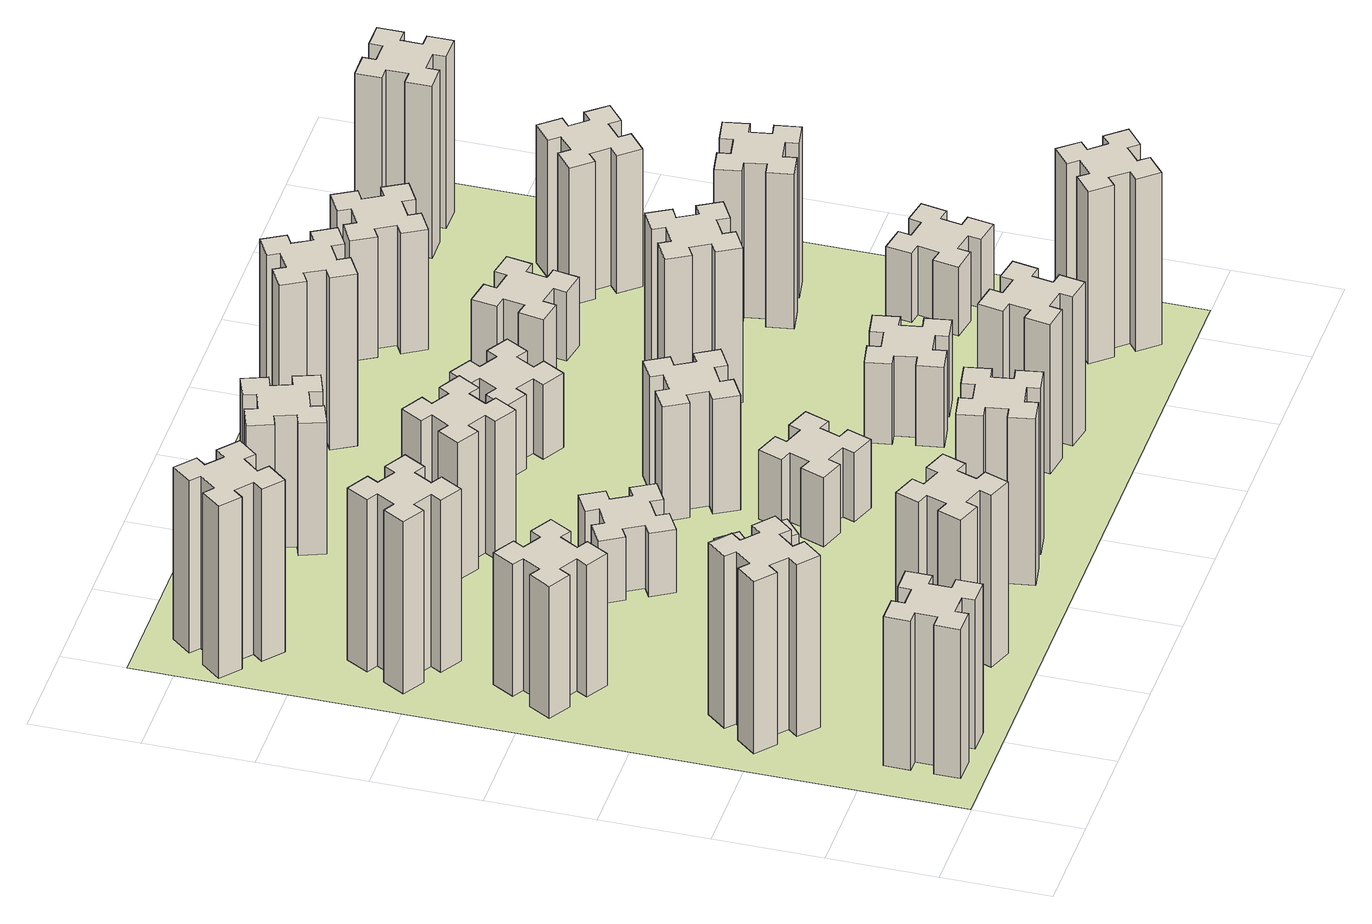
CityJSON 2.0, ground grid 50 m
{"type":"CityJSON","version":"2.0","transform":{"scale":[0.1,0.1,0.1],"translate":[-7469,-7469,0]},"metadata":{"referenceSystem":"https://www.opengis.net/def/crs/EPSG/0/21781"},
"CityObjects":{
"building1":{"type":"Building","attributes":{"class":"1000","function":"1000","usage":"1000","yearOfConstruction":2016,"roofType":"1000","measuredHeight":78,"storeysAboveGround":30,"storeysBelowGround":0},"geometry":[{"type":"Solid","lod":"1","boundaries":[[[[0,1,2,3,4,5,6,7,8,9,10,11,12,13,14,15,16,17,18,19]],[[17,16,20,21]],[[16,15,22,20]],[[15,14,23,22]],[[14,13,24,23]],[[13,12,25,24]],[[12,11,26,25]],[[11,10,27,26]],[[10,9,28,27]],[[9,8,29,28]],[[8,7,30,29]],[[7,6,31,30]],[[6,5,32,31]],[[5,4,33,32]],[[4,3,34,33]],[[3,2,35,34]],[[2,1,36,35]],[[1,0,37,36]],[[0,19,38,37]],[[19,18,39,38]],[[18,17,21,39]],[[24,25,26,27,28,29,30,31,32,33,34,35,36,37,38,39,21,20,22,23]]]]}]},
"building2":{"type":"Building","attributes":{"class":"1000","function":"1000","usage":"1000","yearOfConstruction":2016,"roofType":"1000","measuredHeight":90,"storeysAboveGround":30,"storeysBelowGround":0},"geometry":[{"type":"Solid","lod":"1","boundaries":[[[[40,41,42,43,44,45,46,47,48,49,50,51,52,53,54,55,56,57,58,59]],[[57,56,60,61]],[[56,55,62,60]],[[55,54,63,62]],[[54,53,64,63]],[[53,52,65,64]],[[52,51,66,65]],[[51,50,67,66]],[[50,49,68,67]],[[49,48,69,68]],[[48,47,70,69]],[[47,46,71,70]],[[46,45,72,71]],[[45,44,73,72]],[[44,43,74,73]],[[43,42,75,74]],[[42,41,76,75]],[[41,40,77,76]],[[40,59,78,77]],[[59,58,79,78]],[[58,57,61,79]],[[64,65,66,67,68,69,70,71,72,73,74,75,76,77,78,79,61,60,62,63]]]]}]},
"building3":{"type":"Building","attributes":{"class":"1000","function":"1000","usage":"1000","yearOfConstruction":2016,"roofType":"1000","measuredHeight":69,"storeysAboveGround":30,"storeysBelowGround":0},"geometry":[{"type":"Solid","lod":"1","boundaries":[[[[80,81,82,83,84,85,86,87,88,89,90,91,92,93,94,95,96,97,98,99]],[[97,96,100,101]],[[96,95,102,100]],[[95,94,103,102]],[[94,93,104,103]],[[93,92,105,104]],[[92,91,106,105]],[[91,90,107,106]],[[90,89,108,107]],[[89,88,109,108]],[[88,87,110,109]],[[87,86,111,110]],[[86,85,112,111]],[[85,84,113,112]],[[84,83,114,113]],[[83,82,115,114]],[[82,81,116,115]],[[81,80,117,116]],[[80,99,118,117]],[[99,98,119,118]],[[98,97,101,119]],[[104,105,106,107,108,109,110,111,112,113,114,115,116,117,118,119,101,100,102,103]]]]}]},
"building4":{"type":"Building","attributes":{"class":"1000","function":"1000","usage":"1000","yearOfConstruction":2016,"roofType":"1000","measuredHeight":90,"storeysAboveGround":30,"storeysBelowGround":0},"geometry":[{"type":"Solid","lod":"1","boundaries":[[[[120,121,122,123,124,125,126,127,128,129,130,131,132,133,134,135,136,137,138,139]],[[137,136,140,141]],[[136,135,142,140]],[[135,134,143,142]],[[134,133,144,143]],[[133,132,145,144]],[[132,131,146,145]],[[131,130,147,146]],[[130,129,148,147]],[[129,128,149,148]],[[128,127,150,149]],[[127,126,151,150]],[[126,125,152,151]],[[125,124,153,152]],[[124,123,154,153]],[[123,122,155,154]],[[122,121,156,155]],[[121,120,157,156]],[[120,139,158,157]],[[139,138,159,158]],[[138,137,141,159]],[[144,145,146,147,148,149,150,151,152,153,154,155,156,157,158,159,141,140,142,143]]]]}]},
"building5":{"type":"Building","attributes":{"class":"1000","function":"1000","usage":"1000","yearOfConstruction":2016,"roofType":"1000","measuredHeight":90,"storeysAboveGround":30,"storeysBelowGround":0},"geometry":[{"type":"Solid","lod":"1","boundaries":[[[[160,161,162,163,164,165,166,167,168,169,170,171,172,173,174,175,176,177,178,179]],[[177,176,180,181]],[[176,175,182,180]],[[175,174,183,182]],[[174,173,184,183]],[[173,172,185,184]],[[172,171,186,185]],[[171,170,187,186]],[[170,169,188,187]],[[169,168,189,188]],[[168,167,190,189]],[[167,166,191,190]],[[166,165,192,191]],[[165,164,193,192]],[[164,163,194,193]],[[163,162,195,194]],[[162,161,196,195]],[[161,160,197,196]],[[160,179,198,197]],[[179,178,199,198]],[[178,177,181,199]],[[184,185,186,187,188,189,190,191,192,193,194,195,196,197,198,199,181,180,182,183]]]]}]},
"building6":{"type":"Building","attributes":{"class":"1000","function":"1000","usage":"1000","yearOfConstruction":2016,"roofType":"1000","measuredHeight":90,"storeysAboveGround":30,"storeysBelowGround":0},"geometry":[{"type":"Solid","lod":"1","boundaries":[[[[200,201,202,203,204,205,206,207,208,209,210,211,212,213,214,215,216,217,218,219]],[[217,216,220,221]],[[216,215,222,220]],[[215,214,223,222]],[[214,213,224,223]],[[213,212,225,224]],[[212,211,226,225]],[[211,210,227,226]],[[210,209,228,227]],[[209,208,229,228]],[[208,207,230,229]],[[207,206,231,230]],[[206,205,232,231]],[[205,204,233,232]],[[204,203,234,233]],[[203,202,235,234]],[[202,201,236,235]],[[201,200,237,236]],[[200,219,238,237]],[[219,218,239,238]],[[218,217,221,239]],[[224,225,226,227,228,229,230,231,232,233,234,235,236,237,238,239,221,220,222,223]]]]}]},
"building7":{"type":"Building","attributes":{"class":"1000","function":"1000","usage":"1000","yearOfConstruction":2016,"roofType":"1000","measuredHeight":33,"storeysAboveGround":30,"storeysBelowGround":0},"geometry":[{"type":"Solid","lod":"1","boundaries":[[[[240,241,242,243,244,245,246,247,248,249,250,251,252,253,254,255,256,257,258,259]],[[257,256,260,261]],[[256,255,262,260]],[[255,254,263,262]],[[254,253,264,263]],[[253,252,265,264]],[[252,251,266,265]],[[251,250,267,266]],[[250,249,268,267]],[[249,248,269,268]],[[248,247,270,269]],[[247,246,271,270]],[[246,245,272,271]],[[245,244,273,272]],[[244,243,274,273]],[[243,242,275,274]],[[242,241,276,275]],[[241,240,277,276]],[[240,259,278,277]],[[259,258,279,278]],[[258,257,261,279]],[[264,265,266,267,268,269,270,271,272,273,274,275,276,277,278,279,261,260,262,263]]]]}]},
"building8":{"type":"Building","attributes":{"class":"1000","function":"1000","usage":"1000","yearOfConstruction":2016,"roofType":"1000","measuredHeight":33,"storeysAboveGround":30,"storeysBelowGround":0},"geometry":[{"type":"Solid","lod":"1","boundaries":[[[[280,281,282,283,284,285,286,287,288,289,290,291,292,293,294,295,296,297,298,299]],[[297,296,300,301]],[[296,295,302,300]],[[295,294,303,302]],[[294,293,304,303]],[[293,292,305,304]],[[292,291,306,305]],[[291,290,307,306]],[[290,289,308,307]],[[289,288,309,308]],[[288,287,310,309]],[[287,286,311,310]],[[286,285,312,311]],[[285,284,313,312]],[[284,283,314,313]],[[283,282,315,314]],[[282,281,316,315]],[[281,280,317,316]],[[280,299,318,317]],[[299,298,319,318]],[[298,297,301,319]],[[304,305,306,307,308,309,310,311,312,313,314,315,316,317,318,319,301,300,302,303]]]]}]},
"building9":{"type":"Building","attributes":{"class":"1000","function":"1000","usage":"1000","yearOfConstruction":2016,"roofType":"1000","measuredHeight":87,"storeysAboveGround":30,"storeysBelowGround":0},"geometry":[{"type":"Solid","lod":"1","boundaries":[[[[320,321,322,323,324,325,326,327,328,329,330,331,332,333,334,335,336,337,338,339]],[[337,336,340,341]],[[336,335,342,340]],[[335,334,343,342]],[[334,333,344,343]],[[333,332,345,344]],[[332,331,346,345]],[[331,330,347,346]],[[330,329,348,347]],[[329,328,349,348]],[[328,327,350,349]],[[327,326,351,350]],[[326,325,352,351]],[[325,324,353,352]],[[324,323,354,353]],[[323,322,355,354]],[[322,321,356,355]],[[321,320,357,356]],[[320,339,358,357]],[[339,338,359,358]],[[338,337,341,359]],[[344,345,346,347,348,349,350,351,352,353,354,355,356,357,358,359,341,340,342,343]]]]}]},
"building10":{"type":"Building","attributes":{"class":"1000","function":"1000","usage":"1000","yearOfConstruction":2016,"roofType":"1000","measuredHeight":72,"storeysAboveGround":30,"storeysBelowGround":0},"geometry":[{"type":"Solid","lod":"1","boundaries":[[[[360,361,362,363,364,365,366,367,368,369,370,371,372,373,374,375,376,377,378,379]],[[377,376,380,381]],[[376,375,382,380]],[[375,374,383,382]],[[374,373,384,383]],[[373,372,385,384]],[[372,371,386,385]],[[371,370,387,386]],[[370,369,388,387]],[[369,368,389,388]],[[368,367,390,389]],[[367,366,391,390]],[[366,365,392,391]],[[365,364,393,392]],[[364,363,394,393]],[[363,362,395,394]],[[362,361,396,395]],[[361,360,397,396]],[[360,379,398,397]],[[379,378,399,398]],[[378,377,381,399]],[[384,385,386,387,388,389,390,391,392,393,394,395,396,397,398,399,381,380,382,383]]]]}]},
"building11":{"type":"Building","attributes":{"class":"1000","function":"1000","usage":"1000","yearOfConstruction":2016,"roofType":"1000","measuredHeight":69,"storeysAboveGround":30,"storeysBelowGround":0},"geometry":[{"type":"Solid","lod":"1","boundaries":[[[[400,401,402,403,404,405,406,407,408,409,410,411,412,413,414,415,416,417,418,419]],[[417,416,420,421]],[[416,415,422,420]],[[415,414,423,422]],[[414,413,424,423]],[[413,412,425,424]],[[412,411,426,425]],[[411,410,427,426]],[[410,409,428,427]],[[409,408,429,428]],[[408,407,430,429]],[[407,406,431,430]],[[406,405,432,431]],[[405,404,433,432]],[[404,403,434,433]],[[403,402,435,434]],[[402,401,436,435]],[[401,400,437,436]],[[400,419,438,437]],[[419,418,439,438]],[[418,417,421,439]],[[424,425,426,427,428,429,430,431,432,433,434,435,436,437,438,439,421,420,422,423]]]]}]},
"building12":{"type":"Building","attributes":{"class":"1000","function":"1000","usage":"1000","yearOfConstruction":2016,"roofType":"1000","measuredHeight":36,"storeysAboveGround":30,"storeysBelowGround":0},"geometry":[{"type":"Solid","lod":"1","boundaries":[[[[440,441,442,443,444,445,446,447,448,449,450,451,452,453,454,455,456,457,458,459]],[[457,456,460,461]],[[456,455,462,460]],[[455,454,463,462]],[[454,453,464,463]],[[453,452,465,464]],[[452,451,466,465]],[[451,450,467,466]],[[450,449,468,467]],[[449,448,469,468]],[[448,447,470,469]],[[447,446,471,470]],[[446,445,472,471]],[[445,444,473,472]],[[444,443,474,473]],[[443,442,475,474]],[[442,441,476,475]],[[441,440,477,476]],[[440,459,478,477]],[[459,458,479,478]],[[458,457,461,479]],[[464,465,466,467,468,469,470,471,472,473,474,475,476,477,478,479,461,460,462,463]]]]}]},
"building13":{"type":"Building","attributes":{"class":"1000","function":"1000","usage":"1000","yearOfConstruction":2016,"roofType":"1000","measuredHeight":60,"storeysAboveGround":30,"storeysBelowGround":0},"geometry":[{"type":"Solid","lod":"1","boundaries":[[[[480,481,482,483,484,485,486,487,488,489,490,491,492,493,494,495,496,497,498,499]],[[497,496,500,501]],[[496,495,502,500]],[[495,494,503,502]],[[494,493,504,503]],[[493,492,505,504]],[[492,491,506,505]],[[491,490,507,506]],[[490,489,508,507]],[[489,488,509,508]],[[488,487,510,509]],[[487,486,511,510]],[[486,485,512,511]],[[485,484,513,512]],[[484,483,514,513]],[[483,482,515,514]],[[482,481,516,515]],[[481,480,517,516]],[[480,499,518,517]],[[499,498,519,518]],[[498,497,501,519]],[[504,505,506,507,508,509,510,511,512,513,514,515,516,517,518,519,501,500,502,503]]]]}]},
"building14":{"type":"Building","attributes":{"class":"1000","function":"1000","usage":"1000","yearOfConstruction":2016,"roofType":"1000","measuredHeight":39,"storeysAboveGround":30,"storeysBelowGround":0},"geometry":[{"type":"Solid","lod":"1","boundaries":[[[[520,521,522,523,524,525,526,527,528,529,530,531,532,533,534,535,536,537,538,539]],[[537,536,540,541]],[[536,535,542,540]],[[535,534,543,542]],[[534,533,544,543]],[[533,532,545,544]],[[532,531,546,545]],[[531,530,547,546]],[[530,529,548,547]],[[529,528,549,548]],[[528,527,550,549]],[[527,526,551,550]],[[526,525,552,551]],[[525,524,553,552]],[[524,523,554,553]],[[523,522,555,554]],[[522,521,556,555]],[[521,520,557,556]],[[520,539,558,557]],[[539,538,559,558]],[[538,537,541,559]],[[544,545,546,547,548,549,550,551,552,553,554,555,556,557,558,559,541,540,542,543]]]]}]},
"building15":{"type":"Building","attributes":{"class":"1000","function":"1000","usage":"1000","yearOfConstruction":2016,"roofType":"1000","measuredHeight":78,"storeysAboveGround":30,"storeysBelowGround":0},"geometry":[{"type":"Solid","lod":"1","boundaries":[[[[560,561,562,563,564,565,566,567,568,569,570,571,572,573,574,575,576,577,578,579]],[[577,576,580,581]],[[576,575,582,580]],[[575,574,583,582]],[[574,573,584,583]],[[573,572,585,584]],[[572,571,586,585]],[[571,570,587,586]],[[570,569,588,587]],[[569,568,589,588]],[[568,567,590,589]],[[567,566,591,590]],[[566,565,592,591]],[[565,564,593,592]],[[564,563,594,593]],[[563,562,595,594]],[[562,561,596,595]],[[561,560,597,596]],[[560,579,598,597]],[[579,578,599,598]],[[578,577,581,599]],[[584,585,586,587,588,589,590,591,592,593,594,595,596,597,598,599,581,580,582,583]]]]}]},
"building16":{"type":"Building","attributes":{"class":"1000","function":"1000","usage":"1000","yearOfConstruction":2016,"roofType":"1000","measuredHeight":90,"storeysAboveGround":30,"storeysBelowGround":0},"geometry":[{"type":"Solid","lod":"1","boundaries":[[[[600,601,602,603,604,605,606,607,608,609,610,611,612,613,614,615,616,617,618,619]],[[617,616,620,621]],[[616,615,622,620]],[[615,614,623,622]],[[614,613,624,623]],[[613,612,625,624]],[[612,611,626,625]],[[611,610,627,626]],[[610,609,628,627]],[[609,608,629,628]],[[608,607,630,629]],[[607,606,631,630]],[[606,605,632,631]],[[605,604,633,632]],[[604,603,634,633]],[[603,602,635,634]],[[602,601,636,635]],[[601,600,637,636]],[[600,619,638,637]],[[619,618,639,638]],[[618,617,621,639]],[[624,625,626,627,628,629,630,631,632,633,634,635,636,637,638,639,621,620,622,623]]]]}]},
"building17":{"type":"Building","attributes":{"class":"1000","function":"1000","usage":"1000","yearOfConstruction":2016,"roofType":"1000","measuredHeight":42,"storeysAboveGround":30,"storeysBelowGround":0},"geometry":[{"type":"Solid","lod":"1","boundaries":[[[[640,641,642,643,644,645,646,647,648,649,650,651,652,653,654,655,656,657,658,659]],[[657,656,660,661]],[[656,655,662,660]],[[655,654,663,662]],[[654,653,664,663]],[[653,652,665,664]],[[652,651,666,665]],[[651,650,667,666]],[[650,649,668,667]],[[649,648,669,668]],[[648,647,670,669]],[[647,646,671,670]],[[646,645,672,671]],[[645,644,673,672]],[[644,643,674,673]],[[643,642,675,674]],[[642,641,676,675]],[[641,640,677,676]],[[640,659,678,677]],[[659,658,679,678]],[[658,657,661,679]],[[664,665,666,667,668,669,670,671,672,673,674,675,676,677,678,679,661,660,662,663]]]]}]},
"building18":{"type":"Building","attributes":{"class":"1000","function":"1000","usage":"1000","yearOfConstruction":2016,"roofType":"1000","measuredHeight":81,"storeysAboveGround":30,"storeysBelowGround":0},"geometry":[{"type":"Solid","lod":"1","boundaries":[[[[680,681,682,683,684,685,686,687,688,689,690,691,692,693,694,695,696,697,698,699]],[[697,696,700,701]],[[696,695,702,700]],[[695,694,703,702]],[[694,693,704,703]],[[693,692,705,704]],[[692,691,706,705]],[[691,690,707,706]],[[690,689,708,707]],[[689,688,709,708]],[[688,687,710,709]],[[687,686,711,710]],[[686,685,712,711]],[[685,684,713,712]],[[684,683,714,713]],[[683,682,715,714]],[[682,681,716,715]],[[681,680,717,716]],[[680,699,718,717]],[[699,698,719,718]],[[698,697,701,719]],[[704,705,706,707,708,709,710,711,712,713,714,715,716,717,718,719,701,700,702,703]]]]}]},
"building19":{"type":"Building","attributes":{"class":"1000","function":"1000","usage":"1000","yearOfConstruction":2016,"roofType":"1000","measuredHeight":36,"storeysAboveGround":30,"storeysBelowGround":0},"geometry":[{"type":"Solid","lod":"1","boundaries":[[[[720,721,722,723,724,725,726,727,728,729,730,731,732,733,734,735,736,737,738,739]],[[737,736,740,741]],[[736,735,742,740]],[[735,734,743,742]],[[734,733,744,743]],[[733,732,745,744]],[[732,731,746,745]],[[731,730,747,746]],[[730,729,748,747]],[[729,728,749,748]],[[728,727,750,749]],[[727,726,751,750]],[[726,725,752,751]],[[725,724,753,752]],[[724,723,754,753]],[[723,722,755,754]],[[722,721,756,755]],[[721,720,757,756]],[[720,739,758,757]],[[739,738,759,758]],[[738,737,741,759]],[[744,745,746,747,748,749,750,751,752,753,754,755,756,757,758,759,741,740,742,743]]]]}]},
"building20":{"type":"Building","attributes":{"class":"1000","function":"1000","usage":"1000","yearOfConstruction":2016,"roofType":"1000","measuredHeight":90,"storeysAboveGround":30,"storeysBelowGround":0},"geometry":[{"type":"Solid","lod":"1","boundaries":[[[[760,761,762,763,764,765,766,767,768,769,770,771,772,773,774,775,776,777,778,779]],[[777,776,780,781]],[[776,775,782,780]],[[775,774,783,782]],[[774,773,784,783]],[[773,772,785,784]],[[772,771,786,785]],[[771,770,787,786]],[[770,769,788,787]],[[769,768,789,788]],[[768,767,790,789]],[[767,766,791,790]],[[766,765,792,791]],[[765,764,793,792]],[[764,763,794,793]],[[763,762,795,794]],[[762,761,796,795]],[[761,760,797,796]],[[760,779,798,797]],[[779,778,799,798]],[[778,777,781,799]],[[784,785,786,787,788,789,790,791,792,793,794,795,796,797,798,799,781,780,782,783]]]]}]},
"building21":{"type":"Building","attributes":{"class":"1000","function":"1000","usage":"1000","yearOfConstruction":2016,"roofType":"1000","measuredHeight":63,"storeysAboveGround":30,"storeysBelowGround":0},"geometry":[{"type":"Solid","lod":"1","boundaries":[[[[800,801,802,803,804,805,806,807,808,809,810,811,812,813,814,815,816,817,818,819]],[[817,816,820,821]],[[816,815,822,820]],[[815,814,823,822]],[[814,813,824,823]],[[813,812,825,824]],[[812,811,826,825]],[[811,810,827,826]],[[810,809,828,827]],[[809,808,829,828]],[[808,807,830,829]],[[807,806,831,830]],[[806,805,832,831]],[[805,804,833,832]],[[804,803,834,833]],[[803,802,835,834]],[[802,801,836,835]],[[801,800,837,836]],[[800,819,838,837]],[[819,818,839,838]],[[818,817,821,839]],[[824,825,826,827,828,829,830,831,832,833,834,835,836,837,838,839,821,820,822,823]]]]}]},
"building22":{"type":"Building","attributes":{"class":"1000","function":"1000","usage":"1000","yearOfConstruction":2016,"roofType":"1000","measuredHeight":36,"storeysAboveGround":30,"storeysBelowGround":0},"geometry":[{"type":"Solid","lod":"1","boundaries":[[[[840,841,842,843,844,845,846,847,848,849,850,851,852,853,854,855,856,857,858,859]],[[857,856,860,861]],[[856,855,862,860]],[[855,854,863,862]],[[854,853,864,863]],[[853,852,865,864]],[[852,851,866,865]],[[851,850,867,866]],[[850,849,868,867]],[[849,848,869,868]],[[848,847,870,869]],[[847,846,871,870]],[[846,845,872,871]],[[845,844,873,872]],[[844,843,874,873]],[[843,842,875,874]],[[842,841,876,875]],[[841,840,877,876]],[[840,859,878,877]],[[859,858,879,878]],[[858,857,861,879]],[[864,865,866,867,868,869,870,871,872,873,874,875,876,877,878,879,861,860,862,863]]]]}]},
"building23":{"type":"Building","attributes":{"class":"1000","function":"1000","usage":"1000","yearOfConstruction":2016,"roofType":"1000","measuredHeight":81,"storeysAboveGround":30,"storeysBelowGround":0},"geometry":[{"type":"Solid","lod":"1","boundaries":[[[[880,881,882,883,884,885,886,887,888,889,890,891,892,893,894,895,896,897,898,899]],[[897,896,900,901]],[[896,895,902,900]],[[895,894,903,902]],[[894,893,904,903]],[[893,892,905,904]],[[892,891,906,905]],[[891,890,907,906]],[[890,889,908,907]],[[889,888,909,908]],[[888,887,910,909]],[[887,886,911,910]],[[886,885,912,911]],[[885,884,913,912]],[[884,883,914,913]],[[883,882,915,914]],[[882,881,916,915]],[[881,880,917,916]],[[880,899,918,917]],[[899,898,919,918]],[[898,897,901,919]],[[904,905,906,907,908,909,910,911,912,913,914,915,916,917,918,919,901,900,902,903]]]]}]},
"building24":{"type":"Building","attributes":{"class":"1000","function":"1000","usage":"1000","yearOfConstruction":2016,"roofType":"1000","measuredHeight":72,"storeysAboveGround":30,"storeysBelowGround":0},"geometry":[{"type":"Solid","lod":"1","boundaries":[[[[920,921,922,923,924,925,926,927,928,929,930,931,932,933,934,935,936,937,938,939]],[[937,936,940,941]],[[936,935,942,940]],[[935,934,943,942]],[[934,933,944,943]],[[933,932,945,944]],[[932,931,946,945]],[[931,930,947,946]],[[930,929,948,947]],[[929,928,949,948]],[[928,927,950,949]],[[927,926,951,950]],[[926,925,952,951]],[[925,924,953,952]],[[924,923,954,953]],[[923,922,955,954]],[[922,921,956,955]],[[921,920,957,956]],[[920,939,958,957]],[[939,938,959,958]],[[938,937,941,959]],[[944,945,946,947,948,949,950,951,952,953,954,955,956,957,958,959,941,940,942,943]]]]}]},
"building25":{"type":"Building","attributes":{"class":"1000","function":"1000","usage":"1000","yearOfConstruction":2016,"roofType":"1000","measuredHeight":90,"storeysAboveGround":30,"storeysBelowGround":0},"geometry":[{"type":"Solid","lod":"1","boundaries":[[[[960,961,962,963,964,965,966,967,968,969,970,971,972,973,974,975,976,977,978,979]],[[977,976,980,981]],[[976,975,982,980]],[[975,974,983,982]],[[974,973,984,983]],[[973,972,985,984]],[[972,971,986,985]],[[971,970,987,986]],[[970,969,988,987]],[[969,968,989,988]],[[968,967,990,989]],[[967,966,991,990]],[[966,965,992,991]],[[965,964,993,992]],[[964,963,994,993]],[[963,962,995,994]],[[962,961,996,995]],[[961,960,997,996]],[[960,979,998,997]],[[979,978,999,998]],[[978,977,981,999]],[[984,985,986,987,988,989,990,991,992,993,994,995,996,997,998,999,981,980,982,983]]]]}]},
"landuse1":{"type":"LandUse","attributes":{"name":"plot1","function":"1010"},"geometry":[{"type":"MultiSurface","lod":"1","boundaries":[[[1000,1001,1002,1003]]]}]}
},
"vertices":[
[265,325,0],[265,225,0],[205,225,0],[205,105,0],[325,105,0],[325,165,0],[425,165,0],[425,105,0],[545,105,0],[545,225,0],[485,225,0],[485,325,0],[545,325,0],[545,445,0],[425,445,0],[425,385,0],[325,385,0],[325,445,0],[205,445,0],[205,325,0],[325,385,780],[325,445,780],[425,385,780],[425,445,780],[545,445,780],[545,325,780],[485,325,780],[485,225,780],[545,225,780],[545,105,780],[425,105,780],[425,165,780],[325,165,780],[325,105,780],[205,105,780],[205,225,780],[265,225,780],[265,325,780],[205,325,780],[205,445,780],
[484,1067,0],[408,1132,0],[446,1178,0],[354,1255,0],[277,1163,0],[323,1124,0],[259,1048,0],[213,1086,0],[136,994,0],[228,917,0],[266,963,0],[343,899,0],[304,853,0],[396,776,0],[473,868,0],[427,906,0],[492,983,0],[538,944,0],[615,1036,0],[523,1113,0],[492,983,900],[538,944,900],[427,906,900],[473,868,900],[396,776,900],[304,853,900],[343,899,900],[266,963,900],[228,917,900],[136,994,900],[213,1086,900],[259,1048,900],[323,1124,900],[277,1163,900],[354,1255,900],[446,1178,900],[408,1132,900],[484,1067,900],[523,1113,900],[615,1036,900],
[474,2026,0],[387,2076,0],[417,2128,0],[313,2188,0],[253,2084,0],[305,2054,0],[255,1967,0],[203,1997,0],[143,1893,0],[247,1833,0],[277,1885,0],[364,1835,0],[334,1783,0],[438,1723,0],[498,1827,0],[446,1857,0],[496,1944,0],[548,1914,0],[608,2018,0],[504,2078,0],[496,1944,690],[548,1914,690],[446,1857,690],[498,1827,690],[438,1723,690],[334,1783,690],[364,1835,690],[277,1885,690],[247,1833,690],[143,1893,690],[203,1997,690],[255,1967,690],[305,2054,690],[253,2084,690],[313,2188,690],[417,2128,690],[387,2076,690],[474,2026,690],[504,2078,690],[608,2018,690],
[929,460,0],[895,366,0],[839,387,0],[797,274,0],[910,233,0],[931,289,0],[1025,255,0],[1004,199,0],[1117,157,0],[1158,270,0],[1102,291,0],[1136,385,0],[1192,364,0],[1233,477,0],[1120,518,0],[1100,462,0],[1006,496,0],[1027,552,0],[914,593,0],[873,480,0],[1006,496,900],[1027,552,900],[1100,462,900],[1120,518,900],[1233,477,900],[1192,364,900],[1136,385,900],[1102,291,900],[1158,270,900],[1117,157,900],[1004,199,900],[1025,255,900],[931,289,900],[910,233,900],[797,274,900],[839,387,900],[895,366,900],[929,460,900],[873,480,900],[914,593,900],
[446,2497,0],[496,2584,0],[548,2554,0],[608,2658,0],[504,2718,0],[474,2666,0],[387,2716,0],[417,2768,0],[313,2828,0],[253,2724,0],[305,2694,0],[255,2607,0],[203,2637,0],[143,2533,0],[247,2473,0],[277,2525,0],[364,2475,0],[334,2423,0],[438,2363,0],[498,2467,0],[364,2475,900],[334,2423,900],[277,2525,900],[247,2473,900],[143,2533,900],[203,2637,900],[255,2607,900],[305,2694,900],[253,2724,900],[313,2828,900],[417,2768,900],[387,2716,900],[474,2666,900],[504,2718,900],[608,2658,900],[548,2554,900],[496,2584,900],[446,2497,900],[498,2467,900],[438,2363,900],
[384,3387,0],[308,3452,0],[346,3498,0],[254,3575,0],[177,3483,0],[223,3444,0],[159,3368,0],[113,3406,0],[36,3314,0],[128,3237,0],[166,3283,0],[243,3219,0],[204,3173,0],[296,3096,0],[373,3188,0],[327,3226,0],[392,3303,0],[438,3264,0],[515,3356,0],[423,3433,0],[392,3303,900],[438,3264,900],[327,3226,900],[373,3188,900],[296,3096,900],[204,3173,900],[243,3219,900],[166,3283,900],[128,3237,900],[36,3314,900],[113,3406,900],[159,3368,900],[223,3444,900],[177,3483,900],[254,3575,900],[346,3498,900],[308,3452,900],[384,3387,900],[423,3433,900],[515,3356,900],
[1083,1332,0],[1006,1267,0],[968,1313,0],[876,1236,0],[953,1144,0],[999,1183,0],[1063,1106,0],[1017,1068,0],[1094,976,0],[1186,1053,0],[1148,1099,0],[1224,1163,0],[1263,1117,0],[1355,1194,0],[1278,1286,0],[1232,1248,0],[1167,1324,0],[1213,1363,0],[1136,1455,0],[1044,1378,0],[1167,1324,330],[1213,1363,330],[1232,1248,330],[1278,1286,330],[1355,1194,330],[1263,1117,330],[1224,1163,330],[1148,1099,330],[1186,1053,330],[1094,976,330],[1017,1068,330],[1063,1106,330],[999,1183,330],[953,1144,330],[876,1236,330],[968,1313,330],[1006,1267,330],[1083,1332,330],[1044,1378,330],[1136,1455,330],
[1336,1867,0],[1286,1954,0],[1338,1984,0],[1278,2088,0],[1174,2028,0],[1204,1976,0],[1117,1926,0],[1087,1978,0],[983,1918,0],[1043,1814,0],[1095,1844,0],[1145,1757,0],[1093,1727,0],[1153,1623,0],[1257,1683,0],[1227,1735,0],[1314,1785,0],[1344,1733,0],[1448,1793,0],[1388,1897,0],[1314,1785,330],[1344,1733,330],[1227,1735,330],[1257,1683,330],[1153,1623,330],[1093,1727,330],[1145,1757,330],[1095,1844,330],[1043,1814,330],[983,1918,330],[1087,1978,330],[1117,1926,330],[1204,1976,330],[1174,2028,330],[1278,2088,330],[1338,1984,330],[1286,1954,330],[1336,1867,330],[1388,1897,330],[1448,1793,330],
[1785,492,0],[1687,475,0],[1677,534,0],[1558,513,0],[1579,395,0],[1638,405,0],[1656,307,0],[1597,297,0],[1617,178,0],[1736,199,0],[1725,258,0],[1824,276,0],[1834,217,0],[1952,237,0],[1931,356,0],[1872,345,0],[1855,444,0],[1914,454,0],[1893,572,0],[1775,551,0],[1855,444,870],[1914,454,870],[1872,345,870],[1931,356,870],[1952,237,870],[1834,217,870],[1824,276,870],[1725,258,870],[1736,199,870],[1617,178,870],[1597,297,870],[1656,307,870],[1638,405,870],[1579,395,870],[1558,513,870],[1677,534,870],[1687,475,870],[1785,492,870],[1775,551,870],[1893,572,870],
[1314,2666,0],[1227,2716,0],[1257,2768,0],[1153,2828,0],[1093,2724,0],[1145,2694,0],[1095,2607,0],[1043,2637,0],[983,2533,0],[1087,2473,0],[1117,2525,0],[1204,2475,0],[1174,2423,0],[1278,2363,0],[1338,2467,0],[1286,2497,0],[1336,2584,0],[1388,2554,0],[1448,2658,0],[1344,2718,0],[1336,2584,720],[1388,2554,720],[1286,2497,720],[1338,2467,720],[1278,2363,720],[1174,2423,720],[1204,2475,720],[1117,2525,720],[1087,2473,720],[983,2533,720],[1043,2637,720],[1095,2607,720],[1145,2694,720],[1093,2724,720],[1153,2828,720],[1257,2768,720],[1227,2716,720],[1314,2666,720],[1344,2718,720],[1448,2658,720],
[1125,3456,0],[1031,3422,0],[1010,3478,0],[897,3437,0],[939,3324,0],[995,3345,0],[1029,3251,0],[973,3230,0],[1014,3117,0],[1127,3159,0],[1106,3215,0],[1200,3249,0],[1220,3193,0],[1333,3234,0],[1292,3347,0],[1236,3326,0],[1202,3420,0],[1258,3440,0],[1217,3553,0],[1104,3512,0],[1202,3420,690],[1258,3440,690],[1236,3326,690],[1292,3347,690],[1333,3234,690],[1220,3193,690],[1200,3249,690],[1106,3215,690],[1127,3159,690],[1014,3117,690],[973,3230,690],[1029,3251,690],[995,3345,690],[939,3324,690],[897,3437,690],[1010,3478,690],[1031,3422,690],[1125,3456,690],[1104,3512,690],[1217,3553,690],
[1771,1129,0],[1865,1095,0],[1844,1039,0],[1957,997,0],[1998,1110,0],[1942,1131,0],[1976,1225,0],[2032,1204,0],[2073,1317,0],[1960,1358,0],[1940,1302,0],[1846,1336,0],[1867,1392,0],[1754,1433,0],[1713,1320,0],[1769,1300,0],[1735,1206,0],[1679,1227,0],[1637,1114,0],[1750,1073,0],[1735,1206,360],[1679,1227,360],[1769,1300,360],[1713,1320,360],[1754,1433,360],[1867,1392,360],[1846,1336,360],[1940,1302,360],[1960,1358,360],[2073,1317,360],[2032,1204,360],[1976,1225,360],[1942,1131,360],[1998,1110,360],[1957,997,360],[1844,1039,360],[1865,1095,360],[1771,1129,360],[1750,1073,360],[1637,1114,360],
[1976,1767,0],[1926,1854,0],[1978,1884,0],[1918,1988,0],[1814,1928,0],[1844,1876,0],[1757,1826,0],[1727,1878,0],[1623,1818,0],[1683,1714,0],[1735,1744,0],[1785,1657,0],[1733,1627,0],[1793,1523,0],[1897,1583,0],[1867,1635,0],[1954,1685,0],[1984,1633,0],[2088,1693,0],[2028,1797,0],[1954,1685,600],[1984,1633,600],[1867,1635,600],[1897,1583,600],[1793,1523,600],[1733,1627,600],[1785,1657,600],[1735,1744,600],[1683,1714,600],[1623,1818,600],[1727,1878,600],[1757,1826,600],[1844,1876,600],[1814,1928,600],[1918,1988,600],[1978,1884,600],[1926,1854,600],[1976,1767,600],[2028,1797,600],[2088,1693,600],
[2026,2497,0],[2076,2584,0],[2128,2554,0],[2188,2658,0],[2084,2718,0],[2054,2666,0],[1967,2716,0],[1997,2768,0],[1893,2828,0],[1833,2724,0],[1885,2694,0],[1835,2607,0],[1783,2637,0],[1723,2533,0],[1827,2473,0],[1857,2525,0],[1944,2475,0],[1914,2423,0],[2018,2363,0],[2078,2467,0],[1944,2475,390],[1914,2423,390],[1857,2525,390],[1827,2473,390],[1723,2533,390],[1783,2637,390],[1835,2607,390],[1885,2694,390],[1833,2724,390],[1893,2828,390],[1997,2768,390],[1967,2716,390],[2054,2666,390],[2084,2718,390],[2188,2658,390],[2128,2554,390],[2076,2584,390],[2026,2497,390],[2078,2467,390],[2018,2363,390],
[2496,544,0],[2478,445,0],[2419,456,0],[2398,337,0],[2517,317,0],[2527,376,0],[2625,358,0],[2615,299,0],[2733,278,0],[2754,397,0],[2695,407,0],[2712,505,0],[2771,495,0],[2792,613,0],[2674,634,0],[2664,575,0],[2565,592,0],[2576,651,0],[2457,672,0],[2437,554,0],[2565,592,780],[2576,651,780],[2664,575,780],[2674,634,780],[2792,613,780],[2771,495,780],[2712,505,780],[2695,407,780],[2754,397,780],[2733,278,780],[2615,299,780],[2625,358,780],[2527,376,780],[2517,317,780],[2398,337,780],[2419,456,780],[2478,445,780],[2496,544,780],[2437,554,780],[2457,672,780],
[1844,3556,0],[1757,3506,0],[1727,3558,0],[1623,3498,0],[1683,3394,0],[1735,3424,0],[1785,3337,0],[1733,3307,0],[1793,3203,0],[1897,3263,0],[1867,3315,0],[1954,3365,0],[1984,3313,0],[2088,3373,0],[2028,3477,0],[1976,3447,0],[1926,3534,0],[1978,3564,0],[1918,3668,0],[1814,3608,0],[1926,3534,900],[1978,3564,900],[1976,3447,900],[2028,3477,900],[2088,3373,900],[1984,3313,900],[1954,3365,900],[1867,3315,900],[1897,3263,900],[1793,3203,900],[1733,3307,900],[1785,3337,900],[1735,3424,900],[1683,3394,900],[1623,3498,900],[1727,3558,900],[1757,3506,900],[1844,3556,900],[1814,3608,900],[1918,3668,900],
[2625,1132,0],[2527,1115,0],[2517,1174,0],[2398,1153,0],[2419,1035,0],[2478,1045,0],[2496,947,0],[2437,937,0],[2457,818,0],[2576,839,0],[2565,898,0],[2664,916,0],[2674,857,0],[2792,877,0],[2771,996,0],[2712,985,0],[2695,1084,0],[2754,1094,0],[2733,1212,0],[2615,1191,0],[2695,1084,420],[2754,1094,420],[2712,985,420],[2771,996,420],[2792,877,420],[2674,857,420],[2664,916,420],[2565,898,420],[2576,839,420],[2457,818,420],[2437,937,420],[2496,947,420],[2478,1045,420],[2419,1035,420],[2398,1153,420],[2517,1174,420],[2527,1115,420],[2625,1132,420],[2615,1191,420],[2733,1212,420],
[2716,1967,0],[2666,2054,0],[2718,2084,0],[2658,2188,0],[2554,2128,0],[2584,2076,0],[2497,2026,0],[2467,2078,0],[2363,2018,0],[2423,1914,0],[2475,1944,0],[2525,1857,0],[2473,1827,0],[2533,1723,0],[2637,1783,0],[2607,1835,0],[2694,1885,0],[2724,1833,0],[2828,1893,0],[2768,1997,0],[2694,1885,810],[2724,1833,810],[2607,1835,810],[2637,1783,810],[2533,1723,810],[2473,1827,810],[2525,1857,810],[2475,1944,810],[2423,1914,810],[2363,2018,810],[2467,2078,810],[2497,2026,810],[2584,2076,810],[2554,2128,810],[2658,2188,810],[2718,2084,810],[2666,2054,810],[2716,1967,810],[2768,1997,810],[2828,1893,810],
[2664,2795,0],[2565,2812,0],[2576,2871,0],[2457,2892,0],[2437,2774,0],[2496,2764,0],[2478,2665,0],[2419,2676,0],[2398,2557,0],[2517,2537,0],[2527,2596,0],[2625,2578,0],[2615,2519,0],[2733,2498,0],[2754,2617,0],[2695,2627,0],[2712,2725,0],[2771,2715,0],[2792,2833,0],[2674,2854,0],[2712,2725,360],[2771,2715,360],[2695,2627,360],[2754,2617,360],[2733,2498,360],[2615,2519,360],[2625,2578,360],[2527,2596,360],[2517,2537,360],[2398,2557,360],[2419,2676,360],[2478,2665,360],[2496,2764,360],[2437,2774,360],[2457,2892,360],[2576,2871,360],[2565,2812,360],[2664,2795,360],[2674,2854,360],[2792,2833,360],
[3468,259,0],[3544,323,0],[3583,277,0],[3675,354,0],[3598,446,0],[3552,408,0],[3487,484,0],[3533,523,0],[3456,615,0],[3364,538,0],[3403,492,0],[3326,427,0],[3288,473,0],[3196,396,0],[3273,304,0],[3319,343,0],[3383,266,0],[3337,228,0],[3414,136,0],[3506,213,0],[3383,266,900],[3337,228,900],[3319,343,900],[3273,304,900],[3196,396,900],[3288,473,900],[3326,427,900],[3403,492,900],[3364,538,900],[3456,615,900],[3533,523,900],[3487,484,900],[3552,408,900],[3598,446,900],[3675,354,900],[3583,277,900],[3544,323,900],[3468,259,900],[3506,213,900],[3414,136,900],
[2716,3347,0],[2666,3434,0],[2718,3464,0],[2658,3568,0],[2554,3508,0],[2584,3456,0],[2497,3406,0],[2467,3458,0],[2363,3398,0],[2423,3294,0],[2475,3324,0],[2525,3237,0],[2473,3207,0],[2533,3103,0],[2637,3163,0],[2607,3215,0],[2694,3265,0],[2724,3213,0],[2828,3273,0],[2768,3377,0],[2694,3265,630],[2724,3213,630],[2607,3215,630],[2637,3163,630],[2533,3103,630],[2473,3207,630],[2525,3237,630],[2475,3324,630],[2423,3294,630],[2363,3398,630],[2467,3458,630],[2497,3406,630],[2584,3456,630],[2554,3508,630],[2658,3568,630],[2718,3464,630],[2666,3434,630],[2716,3347,630],[2768,3377,630],[2828,3273,630],
[3367,1016,0],[3465,998,0],[3455,939,0],[3573,918,0],[3594,1037,0],[3535,1047,0],[3552,1145,0],[3611,1135,0],[3632,1253,0],[3514,1274,0],[3504,1215,0],[3405,1232,0],[3416,1291,0],[3297,1312,0],[3277,1194,0],[3336,1184,0],[3318,1085,0],[3259,1096,0],[3238,977,0],[3357,957,0],[3318,1085,360],[3259,1096,360],[3336,1184,360],[3277,1194,360],[3297,1312,360],[3416,1291,360],[3405,1232,360],[3504,1215,360],[3514,1274,360],[3632,1253,360],[3611,1135,360],[3552,1145,360],[3535,1047,360],[3594,1037,360],[3573,918,360],[3455,939,360],[3465,998,360],[3367,1016,360],[3357,957,360],[3238,977,360],
[3265,1972,0],[3167,1955,0],[3157,2014,0],[3038,1993,0],[3059,1875,0],[3118,1885,0],[3136,1787,0],[3077,1777,0],[3097,1658,0],[3216,1679,0],[3205,1738,0],[3304,1756,0],[3314,1697,0],[3432,1717,0],[3411,1836,0],[3352,1825,0],[3335,1924,0],[3394,1934,0],[3373,2052,0],[3255,2031,0],[3335,1924,810],[3394,1934,810],[3352,1825,810],[3411,1836,810],[3432,1717,810],[3314,1697,810],[3304,1756,810],[3205,1738,810],[3216,1679,810],[3097,1658,810],[3077,1777,810],[3136,1787,810],[3118,1885,810],[3059,1875,810],[3038,1993,810],[3157,2014,810],[3167,1955,810],[3265,1972,810],[3255,2031,810],[3373,2052,810],
[3119,2563,0],[3183,2486,0],[3137,2448,0],[3214,2356,0],[3306,2433,0],[3268,2479,0],[3344,2543,0],[3383,2497,0],[3475,2574,0],[3398,2666,0],[3352,2628,0],[3287,2704,0],[3333,2743,0],[3256,2835,0],[3164,2758,0],[3203,2712,0],[3126,2647,0],[3088,2693,0],[2996,2616,0],[3073,2524,0],[3126,2647,720],[3088,2693,720],[3203,2712,720],[3164,2758,720],[3256,2835,720],[3333,2743,720],[3287,2704,720],[3352,2628,720],[3398,2666,720],[3475,2574,720],[3383,2497,720],[3344,2543,720],[3268,2479,720],[3306,2433,720],[3214,2356,720],[3137,2448,720],[3183,2486,720],[3119,2563,720],[3073,2524,720],[2996,2616,720],
[3285,3325,0],[3385,3325,0],[3385,3265,0],[3505,3265,0],[3505,3385,0],[3445,3385,0],[3445,3485,0],[3505,3485,0],[3505,3605,0],[3385,3605,0],[3385,3545,0],[3285,3545,0],[3285,3605,0],[3165,3605,0],[3165,3485,0],[3225,3485,0],[3225,3385,0],[3165,3385,0],[3165,3265,0],[3285,3265,0],[3225,3385,900],[3165,3385,900],[3225,3485,900],[3165,3485,900],[3165,3605,900],[3285,3605,900],[3285,3545,900],[3385,3545,900],[3385,3605,900],[3505,3605,900],[3505,3485,900],[3445,3485,900],[3445,3385,900],[3505,3385,900],[3505,3265,900],[3385,3265,900],[3385,3325,900],[3285,3325,900],[3285,3265,900],[3165,3265,900],
[5,3705,0],[3705,3705,0],[3705,5,0],[5,5,0]
]}
